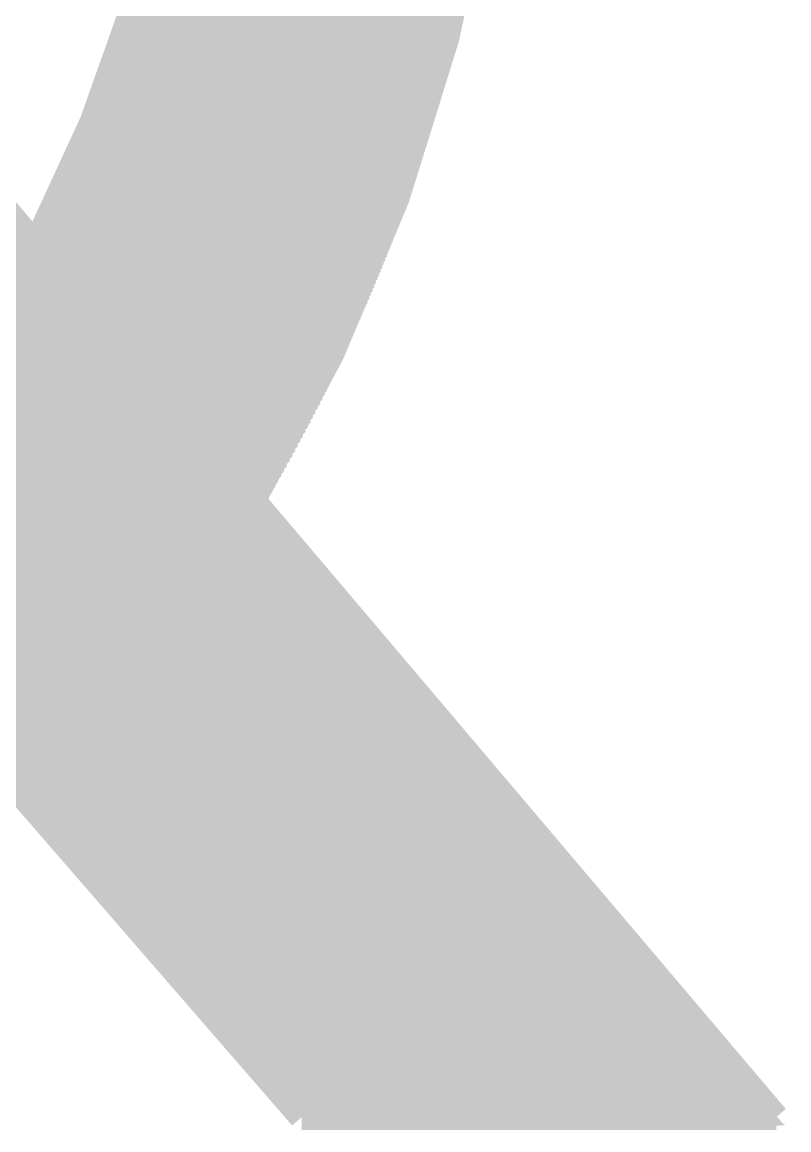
# Model space of a CAD drawing. Extents: x 35 to 236, y 10 to 166.
# Drawn here: x 109.558 to 111.097, y 108.63 to 110.853 of the extents above; entities that cross this region are included whole.
import ezdxf

# ---------------------------------------------------------------- set-up
doc = ezdxf.new("R2010")
doc.units = 0
doc.layers.add('BG_SILKSCREEN_TOP', color=254, linetype='CONTINUOUS')

msp = doc.modelspace()

# ---------------------------------------------------------------- linework, layer by layer
at = {"layer": 'BG_SILKSCREEN_TOP', "const_width": 0.0508}
for points in [[(109.5844, 110.4058, 0.331115), (109.0134, 113.9154)], [(109.5844, 110.4058, 0.33397), (109.0134, 113.9129)], [(109.5844, 110.4058, 0.33397), (109.0134, 113.9129)], [(110.0216, 109.8927, 0.273132), (109.966, 113.7607)], [(110.0195, 109.8898, 0.143632), (110.5224, 111.8253)]]:
    msp.add_lwpolyline(points, format="xyb", dxfattribs=at)
for points in [[(109.7714, 110.8517), (110.5224, 111.6027)], [(109.7735, 110.8584), (110.5225, 111.6073)], [(109.7757, 110.865), (110.5226, 111.612)], [(109.7778, 110.8716), (110.5228, 111.6166)], [(109.7601, 110.818), (110.5216, 111.5795)], [(109.7624, 110.8248), (110.5217, 111.5841)], [(109.7647, 110.8316), (110.5219, 111.5888)], [(109.7669, 110.8383), (110.5221, 111.5934)], [(109.7692, 110.845), (110.5222, 111.5981)], [(109.7507, 110.7906), (110.5208, 111.5607)], [(109.7531, 110.7975), (110.521, 111.5654)], [(109.7555, 110.8044), (110.5212, 111.5701)], [(109.7578, 110.8112), (110.5214, 111.5748)], [(109.7382, 110.7556), (110.5197, 111.5372)], [(109.7407, 110.7627), (110.5199, 111.5419)], [(109.7432, 110.7697), (110.5202, 111.5466)], [(109.7458, 110.7767), (110.5204, 111.5513)], [(109.7482, 110.7837), (110.5206, 111.556)], [(109.7249, 110.7199), (110.5184, 111.5135)], [(109.7276, 110.7271), (110.5187, 111.5182)], [(109.7303, 110.7343), (110.5189, 111.523)], [(109.7329, 110.7414), (110.5192, 111.5277)], [(109.7355, 110.7486), (110.5194, 111.5324)], [(109.7136, 110.6907), (110.5173, 111.4944)], [(109.7164, 110.698), (110.5176, 111.4991)], [(109.7193, 110.7053), (110.5179, 111.5039)], [(109.7221, 110.7126), (110.5181, 111.5087)], [(109.6986, 110.6533), (110.5157, 111.4703)], [(109.7017, 110.6608), (110.516, 111.4752)], [(109.7047, 110.6684), (110.5163, 111.48)], [(109.7077, 110.6758), (110.5167, 111.4848)], [(109.7107, 110.6833), (110.517, 111.4896)], [(109.6827, 110.6149), (110.514, 111.4461)], [(109.686, 110.6226), (110.5143, 111.451)], [(109.6892, 110.6304), (110.5147, 111.4558)], [(109.6924, 110.6381), (110.515, 111.4607)], [(109.6955, 110.6457), (110.5154, 111.4655)], [(109.6691, 110.5833), (110.5124, 111.4266)], [(109.6726, 110.5913), (110.5128, 111.4315)], [(109.676, 110.5992), (110.5132, 111.4364)], [(109.6794, 110.6071), (110.5136, 111.4413)], [(109.651, 110.5428), (110.5103, 111.4021)], [(109.6548, 110.551), (110.5108, 111.407)], [(109.6584, 110.5592), (110.5112, 111.4119)], [(109.6621, 110.5673), (110.5116, 111.4168)], [(109.6656, 110.5753), (110.512, 111.4217)], [(109.6356, 110.5094), (110.5085, 111.3823)], [(109.6396, 110.5178), (110.509, 111.3873)], [(109.6434, 110.5262), (110.5095, 111.3922)], [(109.6473, 110.5345), (110.5099, 111.3972)], [(109.6149, 110.4662), (110.5061, 111.3575)], [(109.6192, 110.475), (110.5066, 111.3625)], [(109.6234, 110.4837), (110.5071, 111.3674)], [(109.6275, 110.4923), (110.5076, 111.3724)], [(109.6316, 110.5009), (110.5081, 111.3774)], [(109.597, 110.4304), (110.504, 111.3374)], [(109.6016, 110.4395), (110.5046, 111.3424)], [(109.6061, 110.4485), (110.5051, 111.3474)], [(109.6105, 110.4574), (110.5056, 111.3525)], [(109.5851, 110.405), (110.5024, 111.3223)], [(109.5872, 110.4026), (110.5018, 111.3172)], [(109.5877, 110.4121), (110.5029, 111.3273)], [(109.5892, 110.4002), (110.5012, 111.3122)], [(109.5924, 110.4213), (110.5035, 111.3324)], [(109.5913, 110.3977), (110.5006, 111.3071)], [(109.5933, 110.3953), (110.5001, 111.302)], [(109.5954, 110.3929), (110.4995, 111.2969)], [(109.5974, 110.3904), (110.4988, 111.2918)], [(109.5995, 110.388), (110.4982, 111.2867)], [(109.6016, 110.3855), (110.4976, 111.2816)], [(109.6036, 110.3831), (110.497, 111.2765)], [(109.6057, 110.3807), (110.4963, 111.2713)], [(109.6077, 110.3782), (110.4957, 111.2662)], [(109.6098, 110.3758), (110.495, 111.2611)], [(109.6118, 110.3734), (110.4943, 111.2559)], [(109.6139, 110.3709), (110.4937, 111.2508)], [(109.6159, 110.3685), (110.493, 111.2456)], [(109.618, 110.3661), (110.4923, 111.2404)], [(109.62, 110.3636), (110.4916, 111.2352)], [(109.6221, 110.3612), (110.4909, 111.23)], [(109.6241, 110.3588), (110.4902, 111.2248)], [(109.6262, 110.3563), (110.4894, 111.2195)], [(109.6283, 110.3539), (110.4887, 111.2143)], [(109.6303, 110.3514), (110.4879, 111.2091)], [(109.6323, 110.349), (110.4872, 111.2038)], [(109.6344, 110.3466), (110.4864, 111.1986)], [(109.6365, 110.3441), (110.4856, 111.1933)], [(109.6385, 110.3417), (110.4848, 111.188)], [(109.6406, 110.3393), (110.4841, 111.1827)], [(109.6426, 110.3368), (110.4832, 111.1774)], [(109.6447, 110.3344), (110.4824, 111.1721)], [(109.6467, 110.332), (110.4816, 111.1668)], [(109.6488, 110.3295), (110.4808, 111.1615)], [(109.6508, 110.3271), (110.4799, 111.1562)], [(109.6529, 110.3246), (110.4791, 111.1508)], [(109.655, 110.3222), (110.4782, 111.1455)], [(109.657, 110.3198), (110.4773, 111.1401)], [(109.6591, 110.3174), (110.4764, 111.1347)], [(109.6611, 110.3149), (110.4755, 111.1293)], [(109.6632, 110.3125), (110.4746, 111.1239)], [(109.6652, 110.31), (110.4737, 111.1185)], [(109.6673, 110.3076), (110.4728, 111.1131)], [(109.6693, 110.3052), (110.4718, 111.1077)], [(109.6714, 110.3027), (110.4709, 111.1022)], [(109.6734, 110.3003), (110.4699, 111.0968)], [(109.6755, 110.2978), (110.469, 111.0913)], [(109.6776, 110.2954), (110.468, 111.0859)], [(109.6796, 110.293), (110.467, 111.0804)], [(109.6816, 110.2906), (110.466, 111.0749)], [(109.6837, 110.2881), (110.465, 111.0694)], [(109.6858, 110.2857), (110.464, 111.0639)], [(109.6878, 110.2832), (110.4629, 111.0583)], [(109.6899, 110.2808), (110.4619, 111.0528)], [(109.6919, 110.2784), (110.4608, 111.0473)], [(109.694, 110.2759), (110.4598, 111.0417)], [(109.696, 110.2735), (110.4587, 111.0361)], [(109.6981, 110.271), (110.4576, 111.0306)], [(109.7001, 110.2686), (110.4565, 111.025)], [(109.7022, 110.2662), (110.4554, 111.0194)], [(109.7043, 110.2637), (110.4542, 111.0137)], [(109.7063, 110.2613), (110.4531, 111.0081)], [(109.7083, 110.2589), (110.452, 111.0025)], [(109.7104, 110.2564), (110.4508, 110.9968)], [(109.7125, 110.254), (110.4496, 110.9912)], [(109.7145, 110.2516), (110.4484, 110.9855)], [(109.7166, 110.2491), (110.4473, 110.9798)], [(109.7186, 110.2467), (110.446, 110.9741)], [(109.7207, 110.2442), (110.4448, 110.9684)], [(109.7227, 110.2418), (110.4436, 110.9627)], [(109.7248, 110.2394), (110.4423, 110.9569)], [(109.7268, 110.237), (110.4411, 110.9512)], [(109.7289, 110.2345), (110.4398, 110.9454)], [(109.731, 110.2321), (110.4385, 110.9396)], [(109.733, 110.2296), (110.4372, 110.9338)], [(109.7351, 110.2272), (110.4359, 110.928)], [(109.7371, 110.2248), (110.4346, 110.9222)], [(109.7392, 110.2223), (110.4332, 110.9164)], [(109.7412, 110.2199), (110.4319, 110.9105)], [(109.7433, 110.2175), (110.4305, 110.9047)], [(109.7453, 110.215), (110.4291, 110.8988)], [(109.7474, 110.2126), (110.4277, 110.8929)], [(109.7494, 110.2101), (110.4263, 110.887)], [(109.7515, 110.2077), (110.4249, 110.8811)], [(109.7536, 110.2053), (110.4235, 110.8752)], [(109.7556, 110.2028), (110.422, 110.8693)], [(109.7576, 110.2004), (110.4206, 110.8633)], [(109.7597, 110.198), (110.4191, 110.8573)], [(109.7618, 110.1955), (110.4176, 110.8514)], [(109.7638, 110.1931), (110.4161, 110.8453)], [(109.7659, 110.1907), (110.4145, 110.8393)], [(109.7679, 110.1882), (110.413, 110.8333)], [(109.77, 110.1858), (110.4114, 110.8273)], [(109.772, 110.1834), (110.4099, 110.8212)], [(109.7741, 110.1809), (110.4083, 110.8151)], [(109.7761, 110.1785), (110.4067, 110.809)], [(109.7782, 110.1761), (110.4051, 110.8029)], [(109.7803, 110.1736), (110.4034, 110.7968)], [(109.7823, 110.1712), (110.4018, 110.7907)], [(109.7843, 110.1687), (110.4001, 110.7845)], [(109.7864, 110.1663), (110.3985, 110.7783)], [(109.7885, 110.1639), (110.3968, 110.7722)], [(109.7905, 110.1614), (110.3951, 110.766)], [(109.7926, 110.159), (110.3933, 110.7597)], [(109.7946, 110.1565), (110.3916, 110.7535)], [(109.7967, 110.1541), (110.3898, 110.7472)], [(109.7987, 110.1517), (110.388, 110.741)], [(109.8008, 110.1493), (110.3862, 110.7347)], [(109.8028, 110.1468), (110.3844, 110.7284)], [(109.8049, 110.1444), (110.3826, 110.722)], [(109.8069, 110.1419), (110.3807, 110.7157)], [(109.809, 110.1395), (110.3789, 110.7093)], [(109.8111, 110.1371), (110.377, 110.703)], [(109.8131, 110.1346), (110.375, 110.6966)], [(109.8152, 110.1322), (110.3731, 110.6901)], [(110.1186, 108.6554), (108.366, 110.6747)], [(109.5852, 110.4055), (109.3566, 110.6747)], [(109.5852, 110.4055), (109.3566, 110.6747)], [(109.3566, 110.6747), (111.0711, 108.6554)], [(109.8172, 110.1297), (110.3712, 110.6837)], [(109.8193, 110.1273), (110.3692, 110.6773)], [(109.8213, 110.1249), (110.3672, 110.6708)], [(109.8234, 110.1225), (110.3652, 110.6643)], [(109.8254, 110.12), (110.3632, 110.6578)], [(109.8275, 110.1176), (110.3612, 110.6513)], [(109.8296, 110.1151), (110.3591, 110.6447)], [(109.8316, 110.1127), (110.357, 110.6381)], [(109.8336, 110.1103), (110.3549, 110.6315)], [(109.8357, 110.1078), (110.3528, 110.6249)], [(109.8378, 110.1054), (110.3506, 110.6183)], [(109.8398, 110.1029), (110.3485, 110.6116)], [(109.8419, 110.1005), (110.3463, 110.6049)], [(109.8439, 110.0981), (110.3441, 110.5982)], [(109.846, 110.0957), (110.3418, 110.5915)], [(109.848, 110.0932), (110.3396, 110.5848)], [(109.8501, 110.0908), (110.3373, 110.578)], [(109.8521, 110.0883), (110.335, 110.5712)], [(109.8542, 110.0859), (110.3327, 110.5644)], [(109.8562, 110.0835), (110.3303, 110.5576)], [(109.8583, 110.081), (110.328, 110.5507)], [(109.8604, 110.0786), (110.3256, 110.5438)], [(109.8624, 110.0762), (110.3231, 110.5369)], [(109.8645, 110.0737), (110.3207, 110.5299)], [(109.8665, 110.0713), (110.3182, 110.523)], [(109.8686, 110.0689), (110.3157, 110.516)], [(109.8706, 110.0664), (110.3132, 110.509)], [(109.8727, 110.064), (110.3107, 110.502)], [(109.8747, 110.0615), (110.3081, 110.4949)], [(109.8768, 110.0591), (110.3055, 110.4878)], [(109.8788, 110.0567), (110.3029, 110.4807)], [(109.8809, 110.0542), (110.3002, 110.4735)], [(109.0056, 109.9377), (109.5338, 110.466)], [(109.0077, 109.9353), (109.5359, 110.4635)], [(109.0097, 109.9329), (109.5379, 110.4611)], [(109.0118, 109.9305), (109.54, 110.4587)], [(109.0139, 109.9281), (109.542, 110.4562)], [(109.016, 109.9257), (109.5441, 110.4538)], [(109.0181, 109.9233), (109.5462, 110.4514)], [(109.0202, 109.9209), (109.5482, 110.449)], [(109.0223, 109.9185), (109.5503, 110.4465)], [(109.8829, 110.0518), (110.2975, 110.4663)], [(109.885, 110.0494), (110.2948, 110.4592)], [(109.8871, 110.0469), (110.292, 110.4519)], [(109.0243, 109.9161), (109.5523, 110.4441)], [(109.0264, 109.9137), (109.5544, 110.4417)], [(109.0285, 109.9113), (109.5565, 110.4392)], [(109.0306, 109.9089), (109.5585, 110.4368)], [(109.0327, 109.9065), (109.5606, 110.4344)], [(109.0348, 109.9041), (109.5627, 110.432)], [(109.0369, 109.9017), (109.5647, 110.4295)], [(109.039, 109.8993), (109.5668, 110.4271)], [(109.041, 109.8969), (109.5688, 110.4247)], [(109.8891, 110.0445), (110.2893, 110.4447)], [(109.8912, 110.0421), (110.2865, 110.4374)], [(109.8932, 110.0396), (110.2837, 110.4301)], [(109.0431, 109.8945), (109.5709, 110.4223)], [(109.0452, 109.8921), (109.573, 110.4198)], [(109.0473, 109.8897), (109.575, 110.4174)], [(109.0494, 109.8873), (109.5771, 110.415)], [(109.0515, 109.8849), (109.5792, 110.4126)], [(109.0536, 109.8825), (109.5812, 110.4101)], [(109.0556, 109.8801), (109.5833, 110.4077)], [(109.0577, 109.8777), (109.5853, 110.4053)], [(109.0598, 109.8753), (109.5874, 110.4028)], [(110.0195, 109.8898), (109.5844, 110.4058)], [(109.8953, 110.0372), (110.2808, 110.4227)], [(109.8973, 110.0348), (110.2779, 110.4153)], [(109.8994, 110.0323), (110.275, 110.4079)], [(109.0619, 109.8729), (109.5894, 110.4004)], [(109.064, 109.8704), (109.5915, 110.398)], [(109.0661, 109.8681), (109.5936, 110.3955)], [(109.0682, 109.8656), (109.5956, 110.3931)], [(109.0702, 109.8632), (109.5977, 110.3907)], [(109.0723, 109.8608), (109.5998, 110.3882)], [(109.0744, 109.8584), (109.6018, 110.3858)], [(109.0765, 109.856), (109.6039, 110.3834)], [(109.0786, 109.8536), (109.606, 110.381)], [(109.9014, 110.0299), (110.272, 110.4005)], [(109.9035, 110.0274), (110.269, 110.393)], [(109.9056, 110.025), (110.266, 110.3855)], [(109.0807, 109.8512), (109.608, 110.3785)], [(109.0828, 109.8488), (109.6101, 110.3761)], [(109.0849, 109.8464), (109.6121, 110.3737)], [(109.0869, 109.844), (109.6142, 110.3712)], [(109.089, 109.8416), (109.6163, 110.3688)], [(109.0911, 109.8392), (109.6183, 110.3664)], [(109.0932, 109.8368), (109.6204, 110.364)], [(109.0953, 109.8344), (109.6224, 110.3615)], [(109.0974, 109.832), (109.6245, 110.3591)], [(109.0995, 109.8296), (109.6266, 110.3567)], [(109.9076, 110.0226), (110.263, 110.3779)], [(109.9096, 110.0201), (110.2599, 110.3703)], [(109.9117, 110.0177), (110.2567, 110.3627)], [(109.1015, 109.8272), (109.6286, 110.3543)], [(109.1036, 109.8248), (109.6307, 110.3518)], [(109.1057, 109.8224), (109.6328, 110.3494)], [(109.1078, 109.82), (109.6348, 110.347)], [(109.1099, 109.8176), (109.6369, 110.3446)], [(109.112, 109.8152), (109.639, 110.3421)], [(109.1141, 109.8128), (109.641, 110.3397)], [(109.1161, 109.8103), (109.6431, 110.3373)], [(109.1182, 109.808), (109.6451, 110.3348)], [(109.9138, 110.0153), (110.2536, 110.3551)], [(109.9158, 110.0128), (110.2504, 110.3474)], [(109.9179, 110.0104), (110.2472, 110.3397)], [(109.1203, 109.8055), (109.6472, 110.3324)], [(109.1224, 109.8031), (109.6492, 110.33)], [(109.1245, 109.8007), (109.6513, 110.3275)], [(109.1266, 109.7983), (109.6534, 110.3251)], [(109.1287, 109.7959), (109.6554, 110.3227)], [(109.1307, 109.7935), (109.6575, 110.3203)], [(109.1328, 109.7911), (109.6596, 110.3178)], [(109.1349, 109.7887), (109.6616, 110.3154)], [(109.137, 109.7863), (109.6637, 110.313)], [(109.9199, 110.008), (110.2439, 110.3319)], [(109.922, 110.0055), (110.2406, 110.3241)], [(109.924, 110.0031), (110.2372, 110.3163)], [(109.1391, 109.7839), (109.6657, 110.3105)], [(109.1412, 109.7815), (109.6678, 110.3081)], [(109.1433, 109.7791), (109.6699, 110.3057)], [(109.1454, 109.7767), (109.6719, 110.3033)], [(109.1474, 109.7743), (109.674, 110.3008)], [(109.1495, 109.7719), (109.6761, 110.2984)], [(109.1516, 109.7695), (109.6781, 110.296)], [(109.1537, 109.7671), (109.6802, 110.2936)], [(109.1558, 109.7647), (109.6822, 110.2911)], [(109.9261, 110.0006), (110.2338, 110.3084)], [(109.9281, 109.9982), (110.2304, 110.3005)], [(109.9302, 109.9958), (110.227, 110.2925)], [(109.1579, 109.7623), (109.6843, 110.2887)], [(109.16, 109.7599), (109.6863, 110.2863)], [(109.162, 109.7575), (109.6884, 110.2838)], [(109.1641, 109.7551), (109.6905, 110.2814)], [(109.1662, 109.7527), (109.6925, 110.279)], [(109.1683, 109.7502), (109.6946, 110.2766)], [(109.1704, 109.7479), (109.6967, 110.2741)], [(109.1725, 109.7454), (109.6987, 110.2717)], [(109.1746, 109.743), (109.7008, 110.2693)], [(109.9322, 109.9933), (110.2235, 110.2846)], [(109.9343, 109.9909), (110.2199, 110.2765)], [(109.9364, 109.9884), (110.2163, 110.2684)], [(109.1766, 109.7406), (109.7029, 110.2668)], [(109.1787, 109.7382), (109.7049, 110.2644)], [(109.1808, 109.7358), (109.707, 110.262)], [(109.1829, 109.7334), (109.709, 110.2596)], [(109.185, 109.731), (109.7111, 110.2571)], [(109.1871, 109.7286), (109.7132, 110.2547)], [(109.1892, 109.7262), (109.7152, 110.2523)], [(109.1913, 109.7238), (109.7173, 110.2498)], [(109.1933, 109.7214), (109.7193, 110.2474)], [(109.9384, 109.986), (110.2127, 110.2603)], [(109.9404, 109.9836), (110.209, 110.2521)], [(109.1954, 109.719), (109.7214, 110.245)], [(109.1975, 109.7166), (109.7235, 110.2425)], [(109.1996, 109.7142), (109.7255, 110.2401)], [(109.2017, 109.7118), (109.7276, 110.2377)], [(109.2038, 109.7094), (109.7297, 110.2353)], [(109.2059, 109.707), (109.7317, 110.2328)], [(109.2079, 109.7046), (109.7338, 110.2304)], [(109.21, 109.7022), (109.7359, 110.228)], [(109.2121, 109.6998), (109.7379, 110.2256)], [(109.2142, 109.6974), (109.74, 110.2231)], [(109.9425, 109.9812), (110.2053, 110.2439)], [(109.9446, 109.9787), (110.2015, 110.2357)], [(109.9466, 109.9763), (110.1977, 110.2274)], [(109.2163, 109.695), (109.742, 110.2207)], [(109.2184, 109.6926), (109.7441, 110.2183)], [(109.2205, 109.6901), (109.7461, 110.2159)], [(109.2225, 109.6878), (109.7482, 110.2134)], [(109.2246, 109.6853), (109.7503, 110.211)], [(109.2267, 109.6829), (109.7523, 110.2086)], [(109.2288, 109.6805), (109.7544, 110.2061)], [(109.2309, 109.6781), (109.7565, 110.2037)], [(109.233, 109.6757), (109.7585, 110.2013)], [(109.9487, 109.9738), (110.1938, 110.219)], [(109.9507, 109.9714), (110.1899, 110.2106)], [(109.9528, 109.969), (110.1859, 110.2021)], [(109.2351, 109.6733), (109.7606, 110.1988)], [(109.2371, 109.6709), (109.7626, 110.1964)], [(109.2392, 109.6685), (109.7647, 110.194)], [(109.2413, 109.6661), (109.7668, 110.1916)], [(109.2434, 109.6637), (109.7688, 110.1891)], [(109.2455, 109.6613), (109.7709, 110.1867)], [(109.2476, 109.6589), (109.773, 110.1843)], [(109.2497, 109.6565), (109.775, 110.1818)], [(109.2518, 109.6541), (109.7771, 110.1794)], [(109.9548, 109.9665), (110.1819, 110.1936)], [(109.9569, 109.9641), (110.1779, 110.1851)], [(109.2538, 109.6517), (109.7791, 110.177)], [(109.2559, 109.6493), (109.7812, 110.1746)], [(109.258, 109.6469), (109.7833, 110.1721)], [(109.2601, 109.6445), (109.7853, 110.1697)], [(109.2622, 109.6421), (109.7874, 110.1673)], [(109.2643, 109.6397), (109.7894, 110.1648)], [(109.2664, 109.6373), (109.7915, 110.1624)], [(109.2684, 109.6349), (109.7936, 110.16)], [(109.2706, 109.6325), (109.7956, 110.1576)], [(109.9589, 109.9617), (110.1737, 110.1765)], [(109.961, 109.9592), (110.1696, 110.1678)], [(109.9631, 109.9568), (110.1653, 110.1591)], [(109.2726, 109.6301), (109.7977, 110.1551)], [(109.2747, 109.6277), (109.7998, 110.1527)], [(109.2768, 109.6253), (109.8018, 110.1503)], [(109.2789, 109.6228), (109.8039, 110.1479)], [(109.281, 109.6205), (109.8059, 110.1454)], [(109.283, 109.618), (109.808, 110.143)], [(109.2851, 109.6157), (109.8101, 110.1406)], [(109.2872, 109.6132), (109.8121, 110.1381)], [(109.2893, 109.6108), (109.8142, 110.1357)], [(109.9651, 109.9544), (110.161, 110.1503)], [(109.9672, 109.9519), (110.1567, 110.1414)], [(109.2914, 109.6084), (109.8162, 110.1333)], [(109.2935, 109.606), (109.8183, 110.1308)], [(109.2956, 109.6036), (109.8204, 110.1284)], [(109.2977, 109.6012), (109.8224, 110.126)], [(109.2997, 109.5988), (109.8245, 110.1236)], [(109.3018, 109.5964), (109.8266, 110.1211)], [(109.3039, 109.594), (109.8286, 110.1187)], [(109.306, 109.5916), (109.8307, 110.1163)], [(109.3081, 109.5892), (109.8328, 110.1138)], [(109.9692, 109.9495), (110.1523, 110.1325)], [(109.9713, 109.947), (110.1478, 110.1235)], [(109.9733, 109.9446), (110.1432, 110.1145)], [(109.3102, 109.5868), (109.8348, 110.1114)], [(109.3123, 109.5844), (109.8369, 110.109)], [(109.3143, 109.582), (109.8389, 110.1066)], [(109.3164, 109.5796), (109.841, 110.1041)], [(109.3185, 109.5772), (109.8431, 110.1017)], [(109.3206, 109.5748), (109.8451, 110.0993)], [(109.3227, 109.5724), (109.8472, 110.0969)], [(109.3248, 109.57), (109.8492, 110.0944)], [(109.3269, 109.5676), (109.8513, 110.092)], [(109.9754, 109.9422), (110.1386, 110.1054)], [(109.9774, 109.9397), (110.1339, 110.0963)], [(109.3289, 109.5652), (109.8534, 110.0896)], [(109.3311, 109.5627), (109.8554, 110.0872)], [(109.3331, 109.5604), (109.8575, 110.0847)], [(109.3352, 109.5579), (109.8596, 110.0823)], [(109.3373, 109.5556), (109.8616, 110.0799)], [(109.3394, 109.5531), (109.8637, 110.0774)], [(109.3415, 109.5507), (109.8657, 110.075)], [(109.3435, 109.5483), (109.8678, 110.0726)], [(109.3456, 109.5459), (109.8699, 110.0701)], [(109.3477, 109.5435), (109.8719, 110.0677)], [(109.9795, 109.9373), (110.1292, 110.087)], [(109.9815, 109.9349), (110.1244, 110.0777)], [(109.9836, 109.9324), (110.1195, 110.0684)], [(109.3498, 109.5411), (109.874, 110.0653)], [(109.3519, 109.5387), (109.876, 110.0629)], [(109.354, 109.5363), (109.8781, 110.0604)], [(109.3561, 109.5339), (109.8802, 110.058)], [(109.3582, 109.5315), (109.8822, 110.0556)], [(109.3603, 109.5291), (109.8843, 110.0531)], [(109.3623, 109.5267), (109.8863, 110.0507)], [(109.3644, 109.5243), (109.8884, 110.0483)], [(109.3665, 109.5219), (109.8905, 110.0459)], [(109.9856, 109.93), (110.1145, 110.0589)], [(109.9877, 109.9276), (110.1095, 110.0494)], [(109.3686, 109.5195), (109.8925, 110.0434)], [(109.3707, 109.5171), (109.8946, 110.041)], [(109.3728, 109.5147), (109.8967, 110.0386)], [(109.3748, 109.5123), (109.8987, 110.0361)], [(109.377, 109.5099), (109.9008, 110.0337)], [(109.379, 109.5075), (109.9029, 110.0313)], [(109.3811, 109.5051), (109.9049, 110.0289)], [(109.3832, 109.5027), (109.907, 110.0264)], [(109.3853, 109.5003), (109.909, 110.024)], [(109.9898, 109.9251), (110.1044, 110.0398)], [(109.9918, 109.9227), (110.0992, 110.0301)], [(109.3874, 109.4978), (109.9111, 110.0216)], [(109.3894, 109.4955), (109.9132, 110.0192)], [(109.3916, 109.493), (109.9152, 110.0167)], [(109.3936, 109.4906), (109.9173, 110.0143)], [(109.3957, 109.4882), (109.9193, 110.0119)], [(109.3978, 109.4858), (109.9214, 110.0094)], [(109.3999, 109.4834), (109.9235, 110.007)], [(109.402, 109.481), (109.9255, 110.0046)], [(109.4041, 109.4786), (109.9276, 110.0022)], [(109.9939, 109.9202), (110.0939, 110.0203)], [(109.9959, 109.9178), (110.0885, 110.0104)], [(109.4061, 109.4762), (109.9297, 109.9997)], [(109.4082, 109.4738), (109.9317, 109.9973)], [(109.4103, 109.4714), (109.9338, 109.9949)], [(109.4124, 109.469), (109.9358, 109.9924)], [(109.4145, 109.4666), (109.9379, 109.99)], [(109.4166, 109.4642), (109.94, 109.9876)], [(109.4187, 109.4618), (109.942, 109.9851)], [(109.4208, 109.4594), (109.9441, 109.9827)], [(109.4228, 109.457), (109.9461, 109.9803)], [(109.998, 109.9154), (110.0831, 110.0005)], [(110, 109.9129), (110.0775, 109.9904)], [(110.0021, 109.9105), (110.0719, 109.9803)], [(109.4249, 109.4546), (109.9482, 109.9779)], [(109.427, 109.4522), (109.9503, 109.9754)], [(109.4291, 109.4498), (109.9523, 109.973)], [(109.4312, 109.4474), (109.9544, 109.9706)], [(109.4333, 109.445), (109.9565, 109.9682)], [(109.4353, 109.4426), (109.9585, 109.9657)], [(109.4375, 109.4402), (109.9606, 109.9633)], [(109.4395, 109.4377), (109.9626, 109.9609)], [(109.4416, 109.4354), (109.9647, 109.9584)], [(110.0041, 109.9081), (110.0661, 109.97)], [(110.0062, 109.9056), (110.0602, 109.9597)], [(109.4437, 109.4329), (109.9668, 109.956)], [(109.4458, 109.4306), (109.9688, 109.9536)], [(109.4479, 109.4281), (109.9709, 109.9512)], [(109.45, 109.4257), (109.973, 109.9487)], [(109.4521, 109.4233), (109.975, 109.9463)], [(109.4541, 109.4209), (109.9771, 109.9439)], [(109.4562, 109.4185), (109.9791, 109.9415)], [(109.4583, 109.4161), (109.9812, 109.939)], [(109.4604, 109.4137), (109.9832, 109.9366)], [(109.4625, 109.4113), (109.9853, 109.9342)], [(110.0082, 109.9032), (110.0543, 109.9492)], [(110.0103, 109.9008), (110.0482, 109.9387)], [(109.4646, 109.4089), (109.9874, 109.9317)], [(109.4666, 109.4065), (109.9894, 109.9293)], [(109.4687, 109.4041), (109.9915, 109.9269)], [(109.4708, 109.4017), (109.9936, 109.9244)], [(109.4729, 109.3993), (109.9956, 109.922)], [(109.475, 109.3969), (109.9977, 109.9196)], [(109.4771, 109.3945), (109.9998, 109.9171)], [(109.4792, 109.3921), (110.0018, 109.9147)], [(109.4813, 109.3897), (110.0039, 109.9123)], [(110.0124, 109.8983), (110.042, 109.928)], [(110.0144, 109.8959), (110.0357, 109.9172)], [(109.4834, 109.3873), (110.0059, 109.9099)], [(109.4854, 109.3849), (110.008, 109.9074)], [(109.4875, 109.3825), (110.0101, 109.905)], [(109.4896, 109.3801), (110.0121, 109.9026)], [(109.4917, 109.3777), (110.0142, 109.9002)], [(109.4938, 109.3753), (110.0162, 109.8977)], [(109.4958, 109.3729), (110.0183, 109.8953)], [(109.498, 109.3705), (110.0204, 109.8929)], [(109.5, 109.3681), (110.0224, 109.8905)], [(110.0164, 109.8935), (110.0293, 109.9063)], [(110.0185, 109.891), (110.0227, 109.8952)], [(110.022, 109.8924), (111.0711, 108.6554)], [(109.5021, 109.3656), (110.0245, 109.888)], [(109.5042, 109.3633), (110.0266, 109.8856)], [(109.5063, 109.3608), (110.0286, 109.8832)], [(109.5084, 109.3584), (110.0307, 109.8807)], [(109.5105, 109.356), (110.0328, 109.8783)], [(109.5126, 109.3536), (110.0348, 109.8759)], [(109.5146, 109.3512), (110.0369, 109.8735)], [(109.5167, 109.3488), (110.0389, 109.871)], [(109.5188, 109.3464), (110.041, 109.8686)], [(109.5209, 109.344), (110.043, 109.8662)], [(109.523, 109.3416), (110.0451, 109.8637)], [(109.5251, 109.3392), (110.0472, 109.8613)], [(109.5272, 109.3368), (110.0492, 109.8589)], [(109.5292, 109.3344), (110.0513, 109.8564)], [(109.5313, 109.332), (110.0534, 109.854)], [(109.5334, 109.3296), (110.0554, 109.8516)], [(109.5355, 109.3272), (110.0575, 109.8492)], [(109.5376, 109.3248), (110.0596, 109.8467)], [(109.5397, 109.3224), (110.0616, 109.8443)], [(109.5418, 109.32), (110.0637, 109.8419)], [(109.5439, 109.3176), (110.0657, 109.8394)], [(109.5459, 109.3152), (110.0678, 109.837)], [(109.548, 109.3128), (110.0699, 109.8346)], [(109.5501, 109.3104), (110.0719, 109.8322)], [(109.5522, 109.308), (110.074, 109.8297)], [(109.5543, 109.3055), (110.076, 109.8273)], [(109.5564, 109.3032), (110.0781, 109.8249)], [(109.5585, 109.3007), (110.0801, 109.8225)], [(109.5605, 109.2983), (110.0822, 109.82)], [(109.5626, 109.2959), (110.0843, 109.8176)], [(109.5647, 109.2935), (110.0863, 109.8152)], [(109.5668, 109.2911), (110.0884, 109.8127)], [(109.5689, 109.2887), (110.0905, 109.8103)], [(109.571, 109.2863), (110.0925, 109.8079)], [(109.5731, 109.2839), (110.0946, 109.8055)], [(109.5751, 109.2815), (110.0967, 109.803)], [(109.5772, 109.2791), (110.0987, 109.8006)], [(109.5793, 109.2767), (110.1008, 109.7982)], [(109.5814, 109.2743), (110.1028, 109.7957)], [(109.5835, 109.2719), (110.1049, 109.7933)], [(109.5856, 109.2695), (110.107, 109.7909)], [(109.5877, 109.2671), (110.109, 109.7884)], [(109.5898, 109.2647), (110.1111, 109.786)], [(109.5918, 109.2623), (110.1131, 109.7836)], [(109.5939, 109.2599), (110.1152, 109.7812)], [(109.596, 109.2575), (110.1173, 109.7787)], [(109.5981, 109.2551), (110.1193, 109.7763)], [(109.6002, 109.2527), (110.1214, 109.7739)], [(109.6023, 109.2503), (110.1235, 109.7715)], [(109.6044, 109.2479), (110.1255, 109.769)], [(109.6064, 109.2454), (110.1276, 109.7666)], [(109.6085, 109.2431), (110.1297, 109.7642)], [(109.6106, 109.2406), (110.1317, 109.7618)], [(109.6127, 109.2382), (110.1338, 109.7593)], [(109.6148, 109.2358), (110.1358, 109.7569)], [(109.6169, 109.2334), (110.1379, 109.7545)], [(109.619, 109.231), (110.1399, 109.752)], [(109.621, 109.2286), (110.142, 109.7496)], [(109.6231, 109.2262), (110.1441, 109.7472)], [(109.6252, 109.2238), (110.1461, 109.7448)], [(109.6273, 109.2214), (110.1482, 109.7423)], [(109.6294, 109.219), (110.1503, 109.7399)], [(109.6315, 109.2166), (110.1523, 109.7375)], [(109.6336, 109.2142), (110.1544, 109.735)], [(109.6356, 109.2118), (110.1565, 109.7326)], [(109.6377, 109.2094), (110.1585, 109.7302)], [(109.6398, 109.207), (110.1606, 109.7277)], [(109.6419, 109.2046), (110.1626, 109.7253)], [(109.644, 109.2022), (110.1647, 109.7229)], [(109.6461, 109.1998), (110.1668, 109.7205)], [(109.6482, 109.1974), (110.1688, 109.718)], [(109.6503, 109.195), (110.1709, 109.7156)], [(109.6523, 109.1926), (110.1729, 109.7132)], [(109.6544, 109.1902), (110.175, 109.7107)], [(109.6565, 109.1878), (110.1771, 109.7083)], [(109.6586, 109.1853), (110.1791, 109.7059)], [(109.6607, 109.183), (110.1812, 109.7035)], [(109.6628, 109.1805), (110.1832, 109.701)], [(109.6649, 109.1781), (110.1853, 109.6986)], [(109.6669, 109.1757), (110.1874, 109.6962)], [(109.669, 109.1733), (110.1894, 109.6938)], [(109.6711, 109.1709), (110.1915, 109.6913)], [(109.6732, 109.1685), (110.1936, 109.6889)], [(109.6753, 109.1661), (110.1956, 109.6865)], [(109.6774, 109.1637), (110.1977, 109.6841)], [(109.6795, 109.1613), (110.1997, 109.6816)], [(109.6815, 109.1589), (110.2018, 109.6792)], [(109.6836, 109.1565), (110.2039, 109.6768)], [(109.6857, 109.1541), (110.2059, 109.6743)], [(109.6878, 109.1517), (110.208, 109.6719)], [(109.6899, 109.1493), (110.21, 109.6695)], [(109.692, 109.1469), (110.2121, 109.667)], [(109.6941, 109.1445), (110.2142, 109.6646)], [(109.6962, 109.1421), (110.2162, 109.6622)], [(109.6982, 109.1397), (110.2183, 109.6597)], [(109.7003, 109.1373), (110.2204, 109.6573)], [(109.7024, 109.1349), (110.2224, 109.6549)], [(109.7045, 109.1325), (110.2245, 109.6525)], [(109.7066, 109.1301), (110.2266, 109.65)], [(109.7087, 109.1277), (110.2286, 109.6476)], [(109.7108, 109.1253), (110.2307, 109.6452)], [(109.7128, 109.1229), (110.2327, 109.6428)], [(109.7149, 109.1205), (110.2348, 109.6403)], [(109.717, 109.118), (110.2369, 109.6379)], [(109.7191, 109.1157), (110.2389, 109.6355)], [(109.7212, 109.1132), (110.241, 109.633)], [(109.7233, 109.1109), (110.243, 109.6306)], [(109.7254, 109.1084), (110.2451, 109.6282)], [(109.7274, 109.106), (110.2472, 109.6258)], [(109.7295, 109.1036), (110.2492, 109.6233)], [(109.7316, 109.1012), (110.2513, 109.6209)], [(109.7337, 109.0988), (110.2534, 109.6185)], [(109.7358, 109.0964), (110.2554, 109.6161)], [(109.7379, 109.094), (110.2575, 109.6136)], [(109.74, 109.0916), (110.2596, 109.6112)], [(109.7421, 109.0892), (110.2616, 109.6088)], [(109.7441, 109.0868), (110.2637, 109.6063)], [(109.7462, 109.0844), (110.2657, 109.6039)], [(109.7483, 109.082), (110.2678, 109.6015)], [(109.7504, 109.0796), (110.2698, 109.599)], [(109.7525, 109.0772), (110.2719, 109.5966)], [(109.7546, 109.0748), (110.274, 109.5942)], [(109.7567, 109.0724), (110.276, 109.5917)], [(109.7587, 109.07), (110.2781, 109.5893)], [(109.7608, 109.0676), (110.2801, 109.5869)], [(109.7629, 109.0652), (110.2822, 109.5845)], [(109.765, 109.0628), (110.2843, 109.582)], [(109.7671, 109.0604), (110.2863, 109.5796)], [(109.7692, 109.058), (110.2884, 109.5772)], [(109.7713, 109.0556), (110.2905, 109.5748)], [(109.7733, 109.0531), (110.2925, 109.5723)], [(109.7754, 109.0508), (110.2946, 109.5699)], [(109.7775, 109.0483), (110.2967, 109.5675)], [(109.7796, 109.0459), (110.2987, 109.5651)], [(109.7817, 109.0435), (110.3008, 109.5626)], [(109.7838, 109.0411), (110.3028, 109.5602)], [(109.7859, 109.0387), (110.3049, 109.5578)], [(109.7879, 109.0363), (110.307, 109.5553)], [(109.79, 109.0339), (110.309, 109.5529)], [(109.7921, 109.0315), (110.3111, 109.5505)], [(109.7942, 109.0291), (110.3131, 109.5481)], [(109.7963, 109.0267), (110.3152, 109.5456)], [(109.7984, 109.0243), (110.3173, 109.5432)], [(109.8005, 109.0219), (110.3193, 109.5408)], [(109.8026, 109.0195), (110.3214, 109.5383)], [(109.8046, 109.0171), (110.3235, 109.5359)], [(109.8067, 109.0147), (110.3255, 109.5335)], [(109.8088, 109.0123), (110.3276, 109.531)], [(109.8109, 109.0099), (110.3296, 109.5286)], [(109.813, 109.0075), (110.3317, 109.5262)], [(109.8151, 109.0051), (110.3338, 109.5238)], [(109.8172, 109.0027), (110.3358, 109.5213)], [(109.8192, 109.0003), (110.3379, 109.5189)], [(109.8213, 108.9979), (110.3399, 109.5165)], [(109.8234, 108.9955), (110.342, 109.5141)], [(109.8255, 108.993), (110.3441, 109.5116)], [(109.8276, 108.9907), (110.3461, 109.5092)], [(109.8297, 108.9882), (110.3482, 109.5068)], [(109.8318, 108.9858), (110.3503, 109.5043)], [(109.8338, 108.9834), (110.3523, 109.5019)], [(109.8359, 108.981), (110.3544, 109.4995)], [(109.838, 108.9786), (110.3565, 109.4971)], [(109.8401, 108.9762), (110.3585, 109.4946)], [(109.8422, 108.9738), (110.3606, 109.4922)], [(109.8443, 108.9714), (110.3626, 109.4898)], [(109.8464, 108.969), (110.3647, 109.4874)], [(109.8485, 108.9666), (110.3668, 109.4849)], [(109.8505, 108.9642), (110.3688, 109.4825)], [(109.8526, 108.9618), (110.3709, 109.4801)], [(109.8547, 108.9594), (110.3729, 109.4776)], [(109.8568, 108.957), (110.375, 109.4752)], [(109.8589, 108.9546), (110.3771, 109.4728)], [(109.861, 108.9522), (110.3791, 109.4703)], [(109.8631, 108.9498), (110.3812, 109.4679)], [(109.8651, 108.9474), (110.3832, 109.4655)], [(109.8672, 108.945), (110.3853, 109.4631)], [(109.8693, 108.9426), (110.3874, 109.4606)], [(109.8714, 108.9402), (110.3894, 109.4582)], [(109.8735, 108.9378), (110.3915, 109.4558)], [(109.8756, 108.9354), (110.3936, 109.4533)], [(109.8777, 108.9329), (110.3956, 109.4509)], [(109.8797, 108.9306), (110.3977, 109.4485)], [(109.8818, 108.9281), (110.3997, 109.4461)], [(109.8839, 108.9258), (110.4018, 109.4436)], [(109.886, 108.9233), (110.4039, 109.4412)], [(109.8881, 108.9209), (110.4059, 109.4388)], [(109.8902, 108.9185), (110.408, 109.4364)], [(109.8923, 108.9161), (110.41, 109.4339)], [(109.8943, 108.9137), (110.4121, 109.4315)], [(109.8964, 108.9113), (110.4142, 109.4291)], [(109.8985, 108.9089), (110.4162, 109.4266)], [(109.9006, 108.9065), (110.4183, 109.4242)], [(109.9027, 108.9041), (110.4204, 109.4218)], [(109.9048, 108.9017), (110.4224, 109.4194)], [(109.9069, 108.8993), (110.4245, 109.4169)], [(109.909, 108.8969), (110.4266, 109.4145)], [(109.911, 108.8945), (110.4286, 109.4121)], [(109.9131, 108.8921), (110.4307, 109.4096)], [(109.9152, 108.8897), (110.4327, 109.4072)], [(109.9173, 108.8873), (110.4348, 109.4048)], [(109.9194, 108.8849), (110.4368, 109.4023)], [(109.9215, 108.8825), (110.4389, 109.3999)], [(109.9236, 108.8801), (110.441, 109.3975)], [(109.9256, 108.8777), (110.443, 109.3951)], [(109.9277, 108.8753), (110.4451, 109.3926)], [(109.9298, 108.8729), (110.4472, 109.3902)], [(109.9319, 108.8705), (110.4492, 109.3878)], [(109.934, 108.8681), (110.4513, 109.3853)], [(109.9361, 108.8657), (110.4534, 109.3829)], [(109.9382, 108.8633), (110.4554, 109.3805)], [(109.9402, 108.8608), (110.4575, 109.3781)], [(109.9423, 108.8585), (110.4595, 109.3756)], [(109.9444, 108.856), (110.4616, 109.3732)], [(109.9465, 108.8536), (110.4637, 109.3708)], [(109.9486, 108.8512), (110.4657, 109.3684)], [(109.9507, 108.8488), (110.4678, 109.3659)], [(109.9528, 108.8464), (110.4698, 109.3635)], [(109.9549, 108.844), (110.4719, 109.3611)], [(109.9569, 108.8416), (110.474, 109.3587)], [(109.959, 108.8392), (110.476, 109.3562)], [(110.1186, 108.6554), (109.5293, 109.3361)], [(109.9611, 108.8368), (110.4781, 109.3538)], [(109.9632, 108.8344), (110.4801, 109.3514)], [(109.9653, 108.832), (110.4822, 109.3489)], [(109.9674, 108.8296), (110.4843, 109.3465)], [(109.9695, 108.8272), (110.4863, 109.3441)], [(109.9715, 108.8248), (110.4884, 109.3416)], [(109.9736, 108.8224), (110.4905, 109.3392)], [(109.9757, 108.82), (110.4925, 109.3368)], [(109.9778, 108.8176), (110.4946, 109.3343)], [(109.9799, 108.8152), (110.4966, 109.3319)], [(109.982, 108.8128), (110.4987, 109.3295)], [(109.9841, 108.8104), (110.5008, 109.3271)], [(109.9861, 108.808), (110.5028, 109.3246)], [(109.9882, 108.8056), (110.5049, 109.3222)], [(109.9903, 108.8032), (110.5069, 109.3198)], [(109.9924, 108.8007), (110.509, 109.3174)], [(109.9945, 108.7984), (110.5111, 109.3149)], [(109.9966, 108.7959), (110.5131, 109.3125)], [(109.9987, 108.7935), (110.5152, 109.3101)], [(110.0007, 108.7911), (110.5173, 109.3076)], [(110.0028, 108.7887), (110.5193, 109.3052)], [(110.0049, 108.7863), (110.5214, 109.3028)], [(110.007, 108.7839), (110.5235, 109.3004)], [(110.0091, 108.7815), (110.5255, 109.2979)], [(110.0112, 108.7791), (110.5276, 109.2955)], [(110.0133, 108.7767), (110.5296, 109.2931)], [(110.0154, 108.7743), (110.5317, 109.2907)], [(110.0174, 108.7719), (110.5338, 109.2882)], [(110.0195, 108.7695), (110.5358, 109.2858)], [(110.0216, 108.7671), (110.5379, 109.2834)], [(110.0237, 108.7647), (110.5399, 109.2809)], [(110.0258, 108.7623), (110.542, 109.2785)], [(110.0279, 108.7599), (110.5441, 109.2761)], [(110.03, 108.7575), (110.5461, 109.2736)], [(110.032, 108.7551), (110.5482, 109.2712)], [(110.0341, 108.7527), (110.5503, 109.2688)], [(110.0362, 108.7503), (110.5523, 109.2664)], [(110.0383, 108.7479), (110.5544, 109.2639)], [(110.0404, 108.7455), (110.5565, 109.2615)], [(110.0425, 108.7431), (110.5585, 109.2591)], [(110.0446, 108.7406), (110.5606, 109.2566)], [(110.0466, 108.7383), (110.5626, 109.2542)], [(110.0487, 108.7358), (110.5647, 109.2518)], [(110.0508, 108.7334), (110.5667, 109.2494)], [(110.0529, 108.731), (110.5688, 109.2469)], [(110.055, 108.7286), (110.5709, 109.2445)], [(110.0571, 108.7262), (110.5729, 109.2421)], [(110.0592, 108.7238), (110.575, 109.2397)], [(110.0613, 108.7214), (110.577, 109.2372)], [(110.0633, 108.719), (110.5791, 109.2348)], [(110.0654, 108.7166), (110.5812, 109.2324)], [(110.0675, 108.7142), (110.5832, 109.23)], [(110.0696, 108.7118), (110.5853, 109.2275)], [(110.0717, 108.7094), (110.5874, 109.2251)], [(110.0738, 108.707), (110.5894, 109.2227)], [(110.0759, 108.7046), (110.5915, 109.2202)], [(110.0779, 108.7022), (110.5936, 109.2178)], [(110.08, 108.6998), (110.5956, 109.2154)], [(110.0821, 108.6974), (110.5977, 109.2129)], [(110.0842, 108.695), (110.5997, 109.2105)], [(110.0863, 108.6926), (110.6018, 109.2081)], [(110.0884, 108.6902), (110.6038, 109.2057)], [(110.0905, 108.6878), (110.6059, 109.2032)], [(110.0925, 108.6854), (110.608, 109.2008)], [(110.0946, 108.683), (110.61, 109.1984)], [(110.0967, 108.6805), (110.6121, 109.1959)], [(110.0988, 108.6782), (110.6142, 109.1935)], [(110.1009, 108.6757), (110.6162, 109.1911)], [(110.103, 108.6733), (110.6183, 109.1887)], [(110.1051, 108.6709), (110.6204, 109.1862)], [(110.1072, 108.6685), (110.6224, 109.1838)], [(110.1092, 108.6661), (110.6245, 109.1814)], [(110.1113, 108.6637), (110.6265, 109.1789)], [(110.1134, 108.6613), (110.6286, 109.1765)], [(110.1155, 108.6589), (110.6307, 109.1741)], [(110.1176, 108.6565), (110.6327, 109.1717)], [(110.121, 108.6554), (110.6348, 109.1692)], [(110.1254, 108.6554), (110.6368, 109.1668)], [(110.1299, 108.6554), (110.6389, 109.1644)], [(110.1344, 108.6554), (110.641, 109.162)], [(110.1389, 108.6554), (110.643, 109.1595)], [(110.1434, 108.6554), (110.6451, 109.1571)], [(110.1479, 108.6554), (110.6472, 109.1547)], [(110.1524, 108.6554), (110.6492, 109.1522)], [(110.1569, 108.6554), (110.6513, 109.1498)], [(110.1614, 108.6554), (110.6534, 109.1474)], [(110.1658, 108.6554), (110.6554, 109.1449)], [(110.1703, 108.6554), (110.6575, 109.1425)], [(110.1748, 108.6554), (110.6595, 109.1401)], [(110.1793, 108.6554), (110.6616, 109.1377)], [(110.1838, 108.6554), (110.6636, 109.1352)], [(110.1883, 108.6554), (110.6657, 109.1328)], [(110.1928, 108.6554), (110.6678, 109.1304)], [(110.1973, 108.6554), (110.6698, 109.1279)], [(110.2018, 108.6554), (110.6719, 109.1255)], [(110.2063, 108.6554), (110.674, 109.1231)], [(110.2108, 108.6554), (110.676, 109.1207)], [(110.2153, 108.6554), (110.6781, 109.1182)], [(110.2197, 108.6554), (110.6801, 109.1158)], [(110.2242, 108.6554), (110.6822, 109.1134)], [(110.2287, 108.6554), (110.6843, 109.111)], [(110.2332, 108.6554), (110.6863, 109.1085)], [(110.2377, 108.6554), (110.6884, 109.1061)], [(110.2422, 108.6554), (110.6905, 109.1037)], [(110.2467, 108.6554), (110.6925, 109.1012)], [(110.2512, 108.6554), (110.6946, 109.0988)], [(110.2557, 108.6554), (110.6966, 109.0964)], [(110.2602, 108.6554), (110.6987, 109.094)], [(110.2646, 108.6554), (110.7008, 109.0915)], [(110.2691, 108.6554), (110.7028, 109.0891)], [(110.2736, 108.6554), (110.7049, 109.0867)], [(110.2781, 108.6554), (110.7069, 109.0842)], [(110.2826, 108.6554), (110.709, 109.0818)], [(110.2871, 108.6554), (110.7111, 109.0794)], [(110.2916, 108.6554), (110.7131, 109.0769)], [(110.2961, 108.6554), (110.7152, 109.0745)], [(110.3006, 108.6554), (110.7173, 109.0721)], [(110.305, 108.6554), (110.7193, 109.0697)], [(110.3095, 108.6554), (110.7214, 109.0672)], [(110.314, 108.6554), (110.7234, 109.0648)], [(110.3185, 108.6554), (110.7255, 109.0624)], [(110.323, 108.6554), (110.7276, 109.0599)], [(110.3275, 108.6554), (110.7296, 109.0575)], [(110.332, 108.6554), (110.7317, 109.0551)], [(110.3365, 108.6554), (110.7337, 109.0527)], [(110.341, 108.6554), (110.7358, 109.0502)], [(110.3455, 108.6554), (110.7379, 109.0478)], [(110.3499, 108.6554), (110.7399, 109.0454)], [(110.3544, 108.6554), (110.742, 109.043)], [(110.3589, 108.6554), (110.7441, 109.0405)], [(110.3634, 108.6554), (110.7461, 109.0381)], [(110.3679, 108.6554), (110.7482, 109.0357)], [(110.3724, 108.6554), (110.7503, 109.0333)], [(110.3769, 108.6554), (110.7523, 109.0308)], [(110.3814, 108.6554), (110.7544, 109.0284)], [(110.3859, 108.6554), (110.7564, 109.026)], [(110.3904, 108.6554), (110.7585, 109.0235)], [(110.3949, 108.6554), (110.7606, 109.0211)], [(110.3994, 108.6554), (110.7626, 109.0187)], [(110.4038, 108.6554), (110.7647, 109.0162)], [(110.4083, 108.6554), (110.7667, 109.0138)], [(110.4128, 108.6554), (110.7688, 109.0114)], [(110.4173, 108.6554), (110.7709, 109.009)], [(110.4218, 108.6554), (110.7729, 109.0065)], [(110.4263, 108.6554), (110.775, 109.0041)], [(110.4308, 108.6554), (110.777, 109.0017)], [(110.4353, 108.6554), (110.7791, 108.9992)], [(110.4398, 108.6554), (110.7812, 108.9968)], [(110.4442, 108.6554), (110.7832, 108.9944)], [(110.4487, 108.6554), (110.7853, 108.992)], [(110.4532, 108.6554), (110.7874, 108.9895)], [(110.4577, 108.6554), (110.7894, 108.9871)], [(110.4622, 108.6554), (110.7915, 108.9847)], [(110.4667, 108.6554), (110.7935, 108.9823)], [(110.4712, 108.6554), (110.7956, 108.9798)], [(110.4757, 108.6554), (110.7977, 108.9774)], [(110.4802, 108.6554), (110.7997, 108.975)], [(110.4847, 108.6554), (110.8018, 108.9725)], [(110.4891, 108.6554), (110.8038, 108.9701)], [(110.4936, 108.6554), (110.8059, 108.9677)], [(110.4981, 108.6554), (110.808, 108.9653)], [(110.5026, 108.6554), (110.81, 108.9628)], [(110.5071, 108.6554), (110.8121, 108.9604)], [(110.5116, 108.6554), (110.8142, 108.958)], [(110.5161, 108.6554), (110.8162, 108.9555)], [(110.5206, 108.6554), (110.8183, 108.9531)], [(110.5251, 108.6554), (110.8204, 108.9507)], [(110.5296, 108.6554), (110.8224, 108.9483)], [(110.534, 108.6554), (110.8245, 108.9458)], [(110.5385, 108.6554), (110.8265, 108.9434)], [(110.543, 108.6554), (110.8286, 108.941)], [(110.5475, 108.6554), (110.8307, 108.9385)], [(110.552, 108.6554), (110.8327, 108.9361)], [(110.5565, 108.6554), (110.8348, 108.9337)], [(110.561, 108.6554), (110.8368, 108.9312)], [(110.5655, 108.6554), (110.8389, 108.9288)], [(110.57, 108.6554), (110.841, 108.9264)], [(110.5745, 108.6554), (110.843, 108.924)], [(110.579, 108.6554), (110.8451, 108.9215)], [(110.5835, 108.6554), (110.8472, 108.9191)], [(110.5879, 108.6554), (110.8492, 108.9167)], [(110.5924, 108.6554), (110.8513, 108.9143)], [(110.5969, 108.6554), (110.8533, 108.9118)], [(110.6014, 108.6554), (110.8554, 108.9094)], [(110.6059, 108.6554), (110.8575, 108.907)], [(110.6104, 108.6554), (110.8595, 108.9046)], [(110.6149, 108.6554), (110.8616, 108.9021)], [(110.6194, 108.6554), (110.8636, 108.8997)], [(110.6239, 108.6554), (110.8657, 108.8973)], [(110.6283, 108.6554), (110.8678, 108.8948)], [(110.6328, 108.6554), (110.8698, 108.8924)], [(110.6373, 108.6554), (110.8719, 108.89)], [(110.6418, 108.6554), (110.874, 108.8875)], [(110.6463, 108.6554), (110.876, 108.8851)], [(110.6508, 108.6554), (110.8781, 108.8827)], [(110.6553, 108.6554), (110.8801, 108.8803)], [(110.6598, 108.6554), (110.8822, 108.8778)], [(110.6642, 108.6554), (110.8843, 108.8754)], [(110.6687, 108.6554), (110.8863, 108.873)], [(110.6732, 108.6554), (110.8884, 108.8705)], [(110.6777, 108.6554), (110.8905, 108.8681)], [(110.6822, 108.6554), (110.8925, 108.8657)], [(110.6867, 108.6554), (110.8946, 108.8633)], [(110.6912, 108.6554), (110.8966, 108.8608)], [(110.6957, 108.6554), (110.8987, 108.8584)], [(110.7002, 108.6554), (110.9007, 108.856)], [(110.7047, 108.6554), (110.9028, 108.8535)], [(110.7092, 108.6554), (110.9049, 108.8511)], [(110.7137, 108.6554), (110.9069, 108.8487)], [(110.7181, 108.6554), (110.909, 108.8463)], [(110.7226, 108.6554), (110.9111, 108.8438)], [(110.7271, 108.6554), (110.9131, 108.8414)], [(110.7316, 108.6554), (110.9152, 108.839)], [(110.7361, 108.6554), (110.9173, 108.8366)], [(110.7406, 108.6554), (110.9193, 108.8341)], [(110.7451, 108.6554), (110.9214, 108.8317)], [(110.7496, 108.6554), (110.9234, 108.8293)], [(110.7541, 108.6554), (110.9255, 108.8268)], [(110.7586, 108.6554), (110.9276, 108.8244)], [(110.7631, 108.6554), (110.9296, 108.822)], [(110.7675, 108.6554), (110.9317, 108.8195)], [(110.772, 108.6554), (110.9337, 108.8171)], [(110.7765, 108.6554), (110.9358, 108.8147)], [(110.781, 108.6554), (110.9379, 108.8123)], [(110.7855, 108.6554), (110.9399, 108.8098)], [(110.79, 108.6554), (110.942, 108.8074)], [(110.7945, 108.6554), (110.9441, 108.805)], [(110.799, 108.6554), (110.9461, 108.8025)], [(110.8035, 108.6554), (110.9482, 108.8001)], [(110.8079, 108.6554), (110.9503, 108.7977)], [(110.8124, 108.6554), (110.9523, 108.7953)], [(110.8169, 108.6554), (110.9544, 108.7928)], [(110.8214, 108.6554), (110.9564, 108.7904)], [(110.8259, 108.6554), (110.9585, 108.788)], [(110.8304, 108.6554), (110.9605, 108.7856)], [(110.8349, 108.6554), (110.9626, 108.7831)], [(110.8394, 108.6554), (110.9647, 108.7807)], [(110.8439, 108.6554), (110.9667, 108.7783)], [(110.8483, 108.6554), (110.9688, 108.7759)], [(110.8528, 108.6554), (110.9709, 108.7734)], [(110.8573, 108.6554), (110.9729, 108.771)], [(110.8618, 108.6554), (110.975, 108.7686)], [(110.8663, 108.6554), (110.977, 108.7661)], [(110.8708, 108.6554), (110.9791, 108.7637)], [(110.8753, 108.6554), (110.9812, 108.7613)], [(110.8798, 108.6554), (110.9832, 108.7588)], [(110.8843, 108.6554), (110.9853, 108.7564)], [(110.8888, 108.6554), (110.9874, 108.754)], [(110.8933, 108.6554), (110.9894, 108.7516)], [(110.8978, 108.6554), (110.9915, 108.7491)], [(110.9022, 108.6554), (110.9935, 108.7467)], [(110.9067, 108.6554), (110.9956, 108.7443)], [(110.9112, 108.6554), (110.9977, 108.7418)], [(110.9157, 108.6554), (110.9997, 108.7394)], [(110.9202, 108.6554), (111.0018, 108.737)], [(110.9247, 108.6554), (111.0038, 108.7345)], [(110.9292, 108.6554), (111.0059, 108.7321)], [(110.9337, 108.6554), (111.008, 108.7297)], [(110.9382, 108.6554), (111.01, 108.7273)], [(110.9427, 108.6554), (111.0121, 108.7248)], [(110.9472, 108.6554), (111.0142, 108.7224)], [(110.9516, 108.6554), (111.0162, 108.72)], [(110.9561, 108.6554), (111.0183, 108.7176)], [(110.9606, 108.6554), (111.0203, 108.7151)], [(110.9651, 108.6554), (111.0224, 108.7127)], [(110.9696, 108.6554), (111.0245, 108.7103)], [(110.9741, 108.6554), (111.0265, 108.7079)], [(110.9786, 108.6554), (111.0286, 108.7054)], [(110.9831, 108.6554), (111.0306, 108.703)], [(110.9875, 108.6554), (111.0327, 108.7006)], [(110.992, 108.6554), (111.0348, 108.6981)], [(110.9965, 108.6554), (111.0368, 108.6957)], [(111.001, 108.6554), (111.0389, 108.6933)], [(111.0055, 108.6554), (111.041, 108.6909)], [(111.01, 108.6554), (111.043, 108.6884)], [(111.0145, 108.6554), (111.0451, 108.686)], [(111.019, 108.6554), (111.0472, 108.6836)], [(111.0235, 108.6554), (111.0492, 108.6811)], [(111.028, 108.6554), (111.0513, 108.6787)], [(111.0324, 108.6554), (111.0533, 108.6763)], [(111.0369, 108.6554), (111.0554, 108.6738)], [(111.0414, 108.6554), (111.0574, 108.6714)], [(111.0459, 108.6554), (111.0595, 108.669)], [(111.0711, 108.6554), (110.1186, 108.6554)], [(111.0711, 108.6554), (110.1186, 108.6554)], [(111.0504, 108.6554), (111.0616, 108.6666)], [(111.0549, 108.6554), (111.0636, 108.6641)], [(111.0594, 108.6554), (111.0657, 108.6617)], [(111.0639, 108.6554), (111.0678, 108.6593)], [(111.0684, 108.6554), (111.0698, 108.6569)]]:
    msp.add_lwpolyline(points, dxfattribs=at)

doc.saveas('drawing.dxf')
